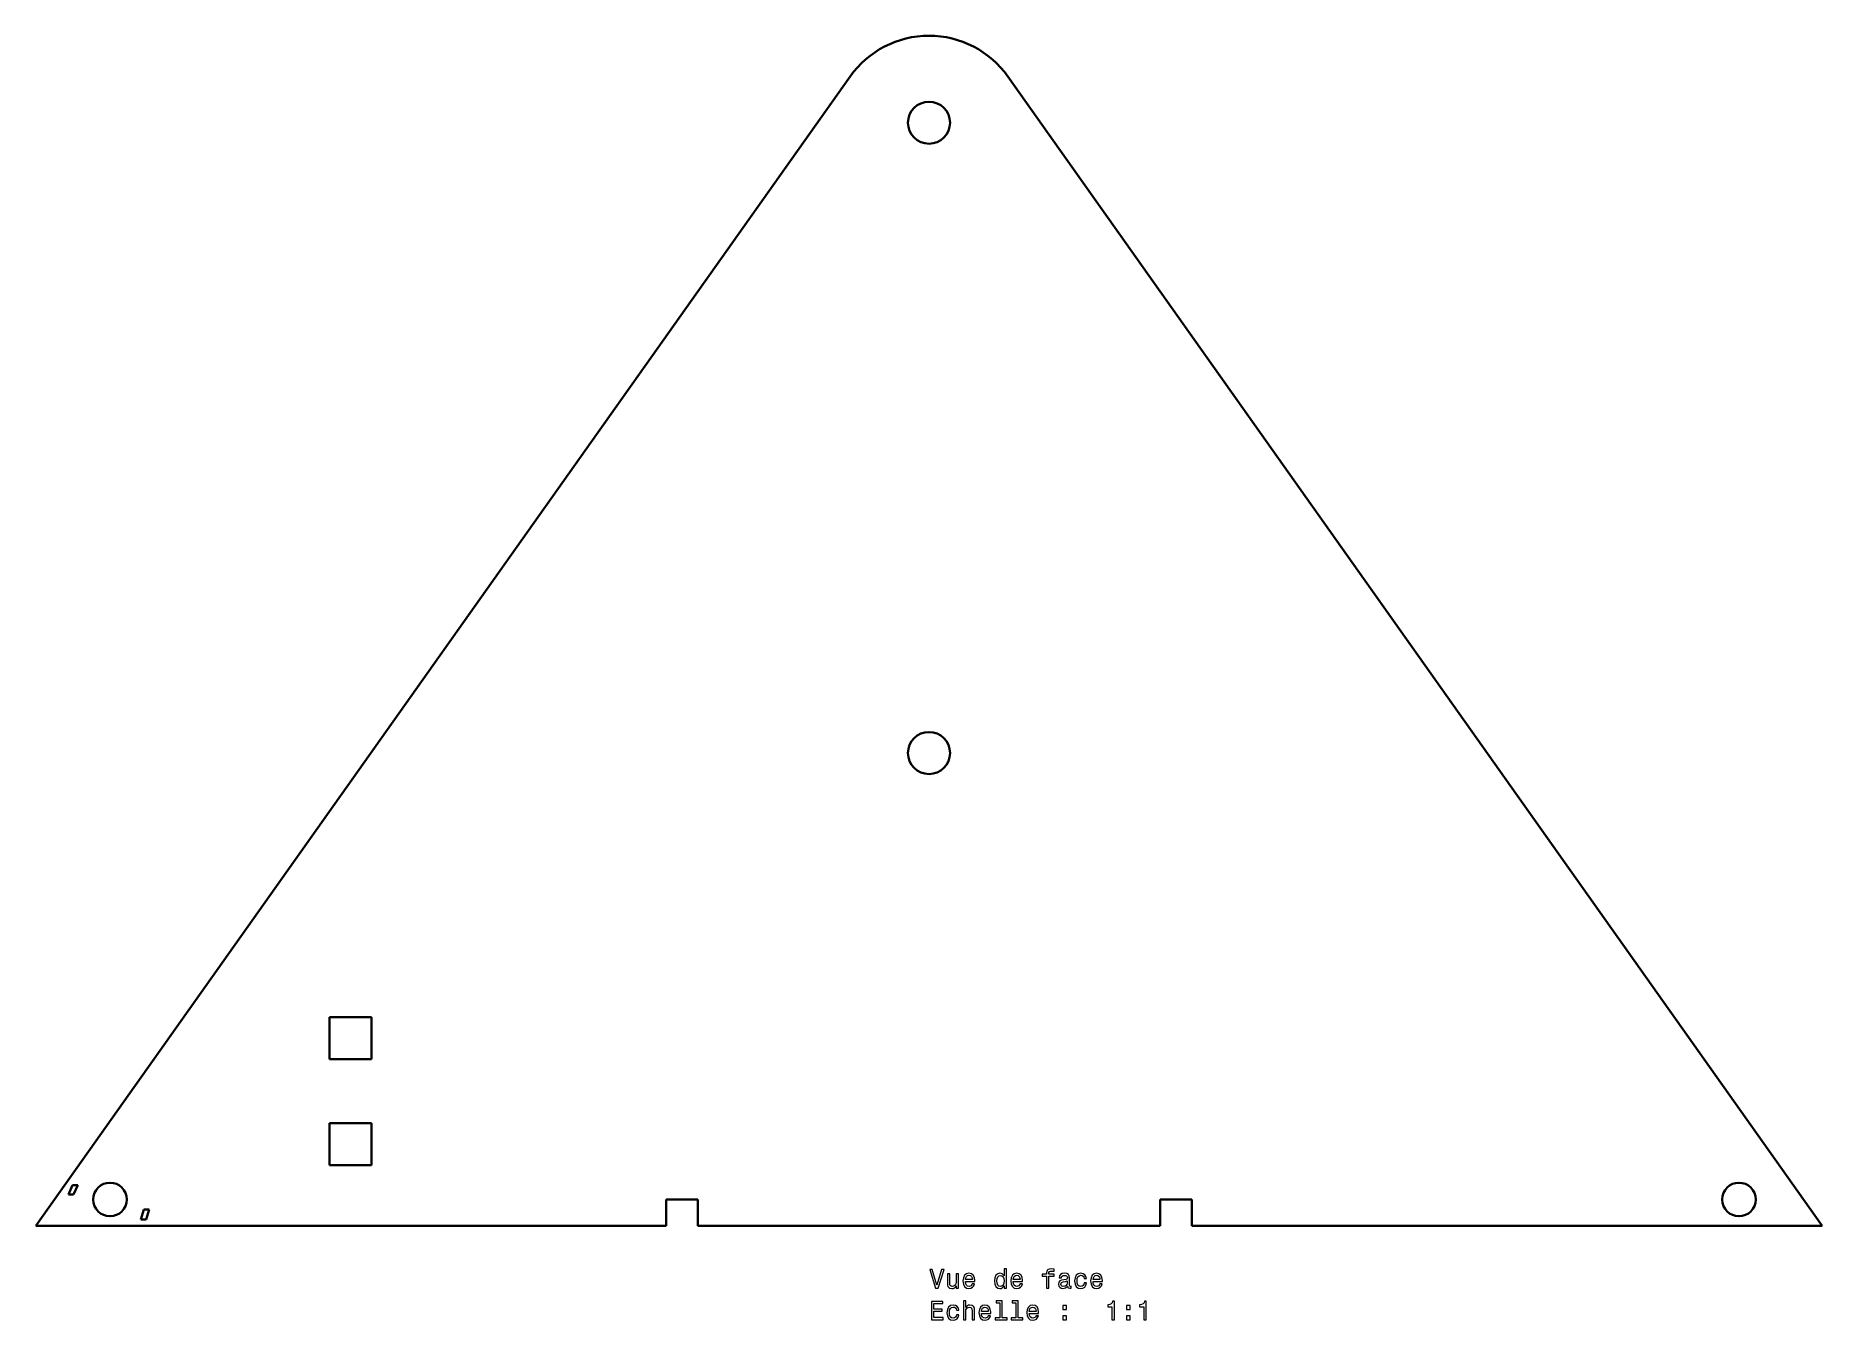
# Model space of a CAD drawing. Extents: x 127 to 467, y 79 to 323.
import ezdxf

# ---------------------------------------------------------------- set-up
doc = ezdxf.new("R2010")
doc.units = 0

msp = doc.modelspace()

# ---------------------------------------------------------------- linework, layer by layer
at = {"color": 7, "lineweight": 35}
for p, q in [((281.980865, 315.514893), (127, 96.718399)), ((467, 96.718399), (312.019135, 315.514893)), ((127, 96.718399), (247, 96.718399)), ((253, 96.718399), (341, 96.718399)), ((347, 96.718399), (467, 96.718399))]:
    msp.add_line(p, q, dxfattribs=at)
at = {"color": 7, "lineweight": 35, "ltscale": 0.2}
for p, q in [((182.92363, 136.430084), (182.92363, 128.430069)), ((182.92363, 136.430084), (190.92363, 136.430084)), ((190.92363, 128.430069), (190.92363, 136.430084)), ((190.92363, 128.430069), (182.92363, 128.430069)), ((182.92363, 116.235489), (182.92363, 108.235481)), ((182.92363, 116.235489), (190.92363, 116.235489)), ((190.92363, 108.235481), (190.92363, 116.235489)), ((190.92363, 108.235481), (182.92363, 108.235481))]:
    msp.add_line(p, q, dxfattribs=at)
at = {"color": 7, "lineweight": 35, "ltscale": 0.05}
for p, q in [((134.029343, 104.461342), (133.210556, 102.636627)), ((134.210556, 102.636627), (135.029343, 104.461342)), ((147.570923, 99.831436), (147.00766, 97.912392)), ((148.570923, 99.831436), (148.00766, 97.912392))]:
    msp.add_line(p, q, dxfattribs=at)
at = {"color": 7, "lineweight": 35, "ltscale": 0.025}
for p, q in [((133.210556, 102.636627), (134.210556, 102.636627)), ((135.029343, 104.461342), (134.029343, 104.461342)), ((147.570923, 99.831436), (148.570923, 99.831436)), ((148.00766, 97.912392), (147.00766, 97.912392))]:
    msp.add_line(p, q, dxfattribs=at)
at = {"color": 7, "lineweight": 35, "ltscale": 0.15}
for p, q in [((247, 101.718399), (253, 101.718399)), ((341, 101.718399), (347, 101.718399))]:
    msp.add_line(p, q, dxfattribs=at)
at = {"color": 7, "lineweight": 35, "ltscale": 0.125}
for p, q in [((247, 96.718399), (247, 101.718399)), ((253, 101.718399), (253, 96.718399)), ((341, 96.718399), (341, 101.718399)), ((347, 101.718399), (347, 96.718399))]:
    msp.add_line(p, q, dxfattribs=at)
at = {"color": 7, "lineweight": 13}
for points in [[(311.28241, 85.280357), (311.28241, 84.861771), (311.726227, 84.861771), (311.726227, 88.482811), (311.287476, 88.482811), (311.287476, 87.156441), (310.949554, 87.539726), (310.742798, 87.630501), (310.505768, 87.665802), (310.077087, 87.564941), (309.744232, 87.282516), (309.527374, 86.828629), (309.451721, 86.218399), (309.527374, 85.60817), (309.744232, 85.149231), (310.077087, 84.861771), (310.505768, 84.765953), (310.742798, 84.801254), (310.95462, 84.892029)], [(319.341492, 87.100967), (319.341492, 84.861771), (319.785309, 84.861771), (319.785309, 87.100967), (320.793945, 87.100967), (320.793945, 87.479202), (319.785309, 87.479202), (319.785309, 87.64563), (319.820618, 87.847359), (319.936615, 87.983528), (320.133301, 88.064217), (320.41571, 88.094482), (320.793945, 88.07431), (320.793945, 88.457596), (320.31485, 88.482811), (319.881134, 88.437416), (319.578522, 88.301254), (319.396973, 88.064217), (319.341492, 87.726326), (319.341492, 87.479202), (318.529541, 87.479202), (318.529541, 87.100967)], [(299.395538, 88.366814), (298.518005, 85.386269), (297.615265, 88.366814), (297.136169, 88.366814), (298.265839, 84.861771), (298.770172, 84.861771), (299.874634, 88.366814)], [(302.597992, 87.569984), (302.154175, 87.569984), (302.154175, 86.006584), (302.10376, 85.643471), (301.957489, 85.381226), (301.73056, 85.219841), (301.432983, 85.169411), (301.195953, 85.209755), (301.044678, 85.330788), (300.958923, 85.53756), (300.938751, 85.83007), (300.938751, 87.569984), (300.494965, 87.569984), (300.494965, 85.789726), (300.510101, 85.431656), (300.605896, 85.134102), (300.898407, 84.861771), (301.367432, 84.765953), (301.619598, 84.801254), (301.836456, 84.892029), (302.023041, 85.04837), (302.174347, 85.275314), (302.174347, 84.861771), (302.597992, 84.861771)], [(303.934448, 86.087273), (305.709656, 86.087273), (305.714691, 86.294044), (305.634003, 86.874016), (305.412109, 87.307739), (305.059082, 87.569984), (304.590057, 87.665802), (304.131134, 87.564941), (303.778107, 87.282516), (303.551147, 86.823586), (303.470459, 86.218399), (303.546112, 85.598083), (303.773041, 85.144188), (304.121033, 84.861771), (304.574921, 84.765953), (304.968292, 84.831512), (305.291077, 85.002983), (305.528107, 85.275314), (305.664276, 85.638428), (305.225494, 85.638428), (305.134735, 85.436699), (305.003601, 85.2854), (304.630402, 85.164368), (304.342926, 85.219841), (304.126068, 85.396355), (303.984863, 85.683815), (303.934448, 86.072144)], [(303.934448, 86.460472), (303.989929, 86.808456), (304.126068, 87.065659), (304.332855, 87.222), (304.605194, 87.277473), (304.872467, 87.222), (305.079254, 87.065659), (305.205322, 86.808456), (305.250732, 86.460472)], [(310.581421, 87.267387), (310.873932, 87.196785), (311.095825, 87.000099), (311.226959, 86.672287), (311.277374, 86.218399), (311.226959, 85.759468), (311.095825, 85.431656), (310.873932, 85.229927), (310.581421, 85.164368), (310.304047, 85.229927), (310.092224, 85.431656), (309.951019, 85.764511), (309.905609, 86.218399), (309.951019, 86.667244), (310.092224, 86.995056), (310.304047, 87.196785)], [(313.042511, 86.087273), (314.817719, 86.087273), (314.822754, 86.294044), (314.742065, 86.874016), (314.520172, 87.307739), (314.167145, 87.569984), (313.69812, 87.665802), (313.239197, 87.564941), (312.886169, 87.282516), (312.65921, 86.823586), (312.578522, 86.218399), (312.654175, 85.598083), (312.881134, 85.144188), (313.229095, 84.861771), (313.682983, 84.765953), (314.076355, 84.831512), (314.399139, 85.002983), (314.636169, 85.275314), (314.772339, 85.638428), (314.333588, 85.638428), (314.242798, 85.436699), (314.111664, 85.2854), (313.738464, 85.164368), (313.451019, 85.219841), (313.234161, 85.396355), (313.092926, 85.683815), (313.042511, 86.072144)], [(313.042511, 86.460472), (313.097992, 86.808456), (313.234161, 87.065659), (313.440918, 87.222), (313.713257, 87.277473), (313.98056, 87.222), (314.187317, 87.065659), (314.313416, 86.808456), (314.358795, 86.460472)], [(323.371033, 85.214798), (323.371033, 85.199669), (323.39624, 85.028198), (323.471893, 84.907158), (323.789612, 84.81134), (324.036743, 84.851685), (324.036743, 85.194626), (323.930847, 85.179497), (323.789612, 85.245056), (323.764404, 85.446785), (323.764404, 86.848801), (323.703888, 87.206871), (323.527374, 87.45903), (323.219727, 87.610329), (322.786011, 87.665802), (322.362396, 87.605286), (322.049713, 87.433815), (321.853027, 87.166527), (321.787476, 86.813499), (321.787476, 86.783241), (322.185883, 86.783241), (322.221191, 86.995056), (322.332123, 87.146355), (322.513702, 87.237129), (322.770905, 87.27243), (323.018005, 87.247215), (323.194519, 87.17157), (323.300446, 87.040443), (323.335724, 86.858887), (323.315552, 86.647072), (323.234863, 86.541168), (323.033142, 86.49073), (322.654907, 86.450386), (322.221191, 86.359612), (321.913544, 86.198227), (321.731995, 85.946068), (321.676514, 85.572868), (321.726959, 85.240013), (321.883301, 84.992897), (322.135437, 84.836555), (322.483429, 84.781082), (322.952454, 84.886986)], [(323.320618, 85.809898), (323.260101, 85.547653), (323.098694, 85.345917), (322.856628, 85.214798), (322.559082, 85.169411), (322.367432, 85.194626), (322.231262, 85.275314), (322.145538, 85.416527), (322.120331, 85.613213), (322.140503, 85.789726), (322.221191, 85.915802), (322.543945, 86.057014), (322.952454, 86.117531), (323.320618, 86.238571)], [(326.523041, 86.672287), (326.961823, 86.672287), (326.871033, 87.075745), (326.654175, 87.393471), (326.316284, 87.590157), (325.877533, 87.665802), (325.393372, 87.564941), (325.025208, 87.282516), (324.793213, 86.823586), (324.712524, 86.208313), (324.788177, 85.598083), (325.015137, 85.144188), (325.373199, 84.861771), (325.862396, 84.765953), (326.296112, 84.841599), (326.634003, 85.053413), (326.865997, 85.386269), (326.966858, 85.83007), (326.543213, 85.83007), (326.46759, 85.547653), (326.326355, 85.335831), (326.124634, 85.204712), (325.877533, 85.164368), (325.569885, 85.229927), (325.347992, 85.431656), (325.211823, 85.759468), (325.166412, 86.223442), (325.211823, 86.67733), (325.353027, 87.005142), (325.579956, 87.206871), (325.877533, 87.277473), (326.139771, 87.232086), (326.336456, 87.116096), (326.46759, 86.924454)], [(328.222626, 86.087273), (329.997833, 86.087273), (330.002869, 86.294044), (329.92218, 86.874016), (329.700287, 87.307739), (329.34726, 87.569984), (328.878235, 87.665802), (328.419312, 87.564941), (328.066284, 87.282516), (327.839325, 86.823586), (327.758636, 86.218399), (327.83429, 85.598083), (328.061249, 85.144188), (328.40921, 84.861771), (328.863098, 84.765953), (329.25647, 84.831512), (329.579254, 85.002983), (329.816284, 85.275314), (329.952454, 85.638428), (329.513672, 85.638428), (329.422913, 85.436699), (329.291779, 85.2854), (328.918579, 85.164368), (328.631134, 85.219841), (328.414276, 85.396355), (328.273041, 85.683815), (328.222626, 86.072144)], [(328.222626, 86.460472), (328.278107, 86.808456), (328.414276, 87.065659), (328.621033, 87.222), (328.893372, 87.277473), (329.160675, 87.222), (329.367432, 87.065659), (329.49353, 86.808456), (329.53891, 86.460472)], [(297.458923, 78.814941), (299.677948, 78.814941), (299.677948, 79.238571), (297.922913, 79.238571), (297.922913, 80.423729), (299.486298, 80.423729), (299.486298, 80.842316), (297.922913, 80.842316), (297.922913, 81.891312), (299.637604, 81.891312), (299.637604, 82.314941), (297.458923, 82.314941)], [(302.234863, 80.625458), (302.673645, 80.625458), (302.582855, 81.028915), (302.365997, 81.346642), (302.028107, 81.543327), (301.589325, 81.618973), (301.105194, 81.518112), (300.73703, 81.235687), (300.505035, 80.776756), (300.424347, 80.161484), (300.5, 79.551254), (300.726959, 79.097359), (301.085022, 78.814941), (301.574219, 78.719124), (302.007935, 78.794769), (302.345825, 79.006584), (302.57782, 79.339439), (302.67868, 79.783241), (302.255035, 79.783241), (302.179382, 79.500824), (302.038177, 79.289001), (301.836456, 79.157883), (301.589325, 79.117538), (301.281708, 79.183098), (301.059784, 79.384827), (300.923645, 79.712639), (300.878235, 80.176613), (300.923645, 80.630501), (301.06485, 80.958313), (301.291779, 81.160042), (301.589325, 81.230644), (301.851593, 81.185257), (302.048279, 81.069267), (302.179382, 80.877625)], [(303.546112, 78.814941), (303.989929, 78.814941), (303.989929, 80.378342), (304.035309, 80.736412), (304.181549, 80.998657), (304.408508, 81.160042), (304.71109, 81.220558), (304.953156, 81.170128), (305.104462, 81.033958), (305.180115, 80.807014), (305.205322, 80.504425), (305.205322, 78.814941), (305.649139, 78.814941), (305.649139, 80.5952), (305.628967, 80.95327), (305.538177, 81.250824), (305.240631, 81.523155), (304.776672, 81.618973), (304.524506, 81.583672), (304.307648, 81.487854), (304.126068, 81.336555), (303.989929, 81.129784), (303.989929, 82.435982), (303.546112, 82.435982)], [(306.970459, 80.040443), (308.745667, 80.040443), (308.750732, 80.247215), (308.670044, 80.827187), (308.44812, 81.26091), (308.095093, 81.523155), (307.626068, 81.618973), (307.167145, 81.518112), (306.814117, 81.235687), (306.587189, 80.776756), (306.50647, 80.17157), (306.582123, 79.551254), (306.809082, 79.097359), (307.157074, 78.814941), (307.610962, 78.719124), (308.004333, 78.784683), (308.327087, 78.956154), (308.564117, 79.228485), (308.700287, 79.591599), (308.261536, 79.591599), (308.170746, 79.38987), (308.039612, 79.238571), (307.666412, 79.117538), (307.378967, 79.173012), (307.162109, 79.349525), (307.020905, 79.636986), (306.970459, 80.025314)], [(310.500732, 82.062782), (310.500732, 79.188141), (309.587891, 79.188141), (309.587891, 78.814941), (311.852295, 78.814941), (311.852295, 79.188141), (310.944519, 79.188141), (310.944519, 82.435982), (309.804749, 82.435982), (309.804749, 82.062782)], [(313.536743, 82.062782), (313.536743, 79.188141), (312.623932, 79.188141), (312.623932, 78.814941), (314.888336, 78.814941), (314.888336, 79.188141), (313.98056, 79.188141), (313.98056, 82.435982), (312.84079, 82.435982), (312.84079, 82.062782)], [(316.078522, 80.040443), (317.85376, 80.040443), (317.858795, 80.247215), (317.778107, 80.827187), (317.556183, 81.26091), (317.203186, 81.523155), (316.734161, 81.618973), (316.275208, 81.518112), (315.92218, 81.235687), (315.695251, 80.776756), (315.614563, 80.17157), (315.690216, 79.551254), (315.917145, 79.097359), (316.265137, 78.814941), (316.719025, 78.719124), (317.112396, 78.784683), (317.43515, 78.956154), (317.67218, 79.228485), (317.80835, 79.591599), (317.369598, 79.591599), (317.278809, 79.38987), (317.147705, 79.238571), (316.774506, 79.117538), (316.48703, 79.173012), (316.270172, 79.349525), (316.128967, 79.636986), (316.078522, 80.025314)], [(331.823486, 78.814941), (332.28241, 78.814941), (332.28241, 82.340157), (331.939484, 82.340157), (331.848694, 82.032524), (331.667145, 81.825745), (331.389771, 81.704712), (331.00647, 81.664368), (331.00647, 81.306297), (331.823486, 81.306297)], [(337.895538, 78.814941), (338.354462, 78.814941), (338.354462, 82.340157), (338.011536, 82.340157), (337.920746, 82.032524), (337.739197, 81.825745), (337.461823, 81.704712), (337.078522, 81.664368), (337.078522, 81.306297), (337.895538, 81.306297)], [(306.970459, 80.413643), (307.02594, 80.761627), (307.162109, 81.018829), (307.368866, 81.175171), (307.641205, 81.230644), (307.908508, 81.175171), (308.115265, 81.018829), (308.241364, 80.761627), (308.286743, 80.413643)], [(316.078522, 80.413643), (316.134003, 80.761627), (316.270172, 81.018829), (316.476959, 81.175171), (316.749268, 81.230644), (317.016571, 81.175171), (317.223328, 81.018829), (317.349426, 80.761627), (317.394806, 80.413643)], [(322.458221, 80.771713), (323.154175, 80.771713), (323.154175, 81.523155), (322.458221, 81.523155)], [(322.458221, 78.814941), (323.154175, 78.814941), (323.154175, 79.566383), (322.458221, 79.566383)], [(334.602295, 80.771713), (335.298279, 80.771713), (335.298279, 81.523155), (334.602295, 81.523155)], [(334.602295, 78.814941), (335.298279, 78.814941), (335.298279, 79.566383), (334.602295, 79.566383)]]:
    msp.add_lwpolyline(points, close=True, dxfattribs=at)
at = {"color": 7, "lineweight": 35}
for centre, radius in [((297, 306.718384), 4), ((297, 186.718399), 4), ((141.142136, 101.718399), 3.2), ((451.142151, 101.718399), 3.2)]:
    msp.add_circle(centre, radius, dxfattribs=at)
msp.add_arc((297, 304.876343), 18.405256, 35.311214, 144.688788, dxfattribs=at)

doc.saveas('drawing.dxf')
